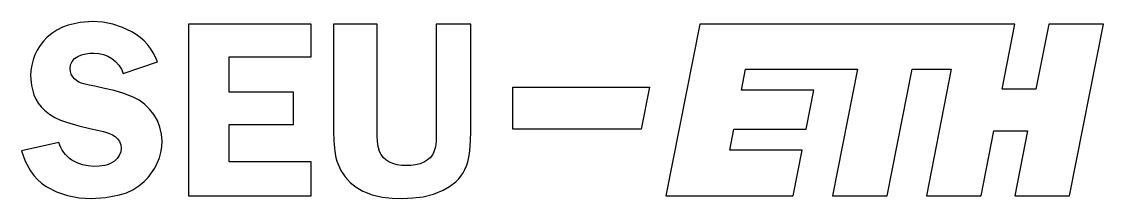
# Model space of a CAD drawing. Header units: millimetres. Extents: x -199 to 216, y -36 to 32.
import ezdxf

# ---------------------------------------------------------------- set-up
doc = ezdxf.new("R2010")
doc.units = ezdxf.units.MM
doc.layers.add('brokenLine', color=18, linetype='Continuous')

msp = doc.modelspace()

# ---------------------------------------------------------------- linework, layer by layer
at = {"layer": 'brokenLine'}
for points in [[(-147.26, 16.94), (-147.99, 18.73), (-148.88, 20.45), (-149.92, 22.08), (-151.11, 23.61), (-152.42, 25.03), (-153.86, 26.33), (-155.41, 27.49), (-157.06, 28.51), (-160.63, 30.22), (-164.39, 31.46), (-168.28, 32.21), (-172.23, 32.46), (-176.95, 32.11), (-181.56, 31.07), (-183.76, 30.27), (-185.85, 29.21), (-187.8, 27.92), (-189.59, 26.42), (-191.03, 24.91), (-192.31, 23.28), (-193.41, 21.52), (-194.33, 19.65), (-195.05, 17.71), (-195.57, 15.7), (-195.89, 13.65), (-195.99, 11.57), (-195.68, 7.88), (-194.75, 4.3), (-194.02, 2.62), (-193.09, 1.05), (-191.95, -0.38), (-190.63, -1.65), (-188.7, -3.12), (-186.64, -4.39), (-184.46, -5.46), (-182.18, -6.3), (-177.46, -7.66), (-172.67, -8.78), (-170.3, -9.3), (-167.93, -9.85), (-166.77, -10.19), (-165.65, -10.62), (-164.57, -11.16), (-163.55, -11.78), (-162.55, -12.65), (-161.81, -13.73), (-161.34, -14.97), (-161.18, -16.28), (-161.37, -17.69), (-161.91, -19.01), (-162.74, -20.19), (-163.79, -21.19), (-164.64, -21.78), (-165.55, -22.26), (-166.51, -22.62), (-167.52, -22.87), (-169.6, -23.15), (-171.7, -23.24), (-173.91, -23.09), (-176.07, -22.63), (-178.15, -21.87), (-180.11, -20.83), (-181, -20.21), (-181.82, -19.51), (-182.58, -18.74), (-183.26, -17.9), (-183.86, -16.99), (-184.37, -16.04), (-184.79, -15.04), (-185.12, -14.01), (-199.43, -17.25), (-198.05, -21.28), (-196.01, -25.02), (-194.76, -26.73), (-193.33, -28.3), (-191.75, -29.71), (-190.03, -30.95), (-186.05, -33.08), (-181.76, -34.5), (-177.29, -35.3), (-172.76, -35.57), (-167.24, -35.23), (-161.79, -34.22), (-159.2, -33.4), (-156.74, -32.25), (-154.44, -30.79), (-152.35, -29.05), (-150.84, -27.47), (-149.49, -25.76), (-148.31, -23.93), (-147.31, -22), (-146.51, -19.98), (-145.93, -17.89), (-145.58, -15.74), (-145.47, -13.58), (-145.67, -10.84), (-146.28, -8.17), (-147.29, -5.62), (-148.68, -3.26), (-150.31, -1.2), (-152.17, 0.64), (-154.27, 2.2), (-156.57, 3.44), (-160.15, 4.83), (-163.83, 5.9), (-167.58, 6.76), (-171.35, 7.55), (-173.43, 7.99), (-175.5, 8.46), (-176.49, 8.76), (-177.43, 9.19), (-178.3, 9.74), (-179.1, 10.41), (-179.82, 11.26), (-180.37, 12.24), (-180.7, 13.31), (-180.81, 14.42), (-180.61, 15.85), (-180.01, 17.16), (-179.07, 18.24), (-177.85, 19.02), (-176.37, 19.61), (-174.82, 20.03), (-173.24, 20.29), (-171.65, 20.37), (-169.82, 20.23), (-168.04, 19.83), (-166.33, 19.16), (-164.74, 18.24), (-163.33, 17.1), (-162.11, 15.74), (-161.13, 14.21), (-160.41, 12.54)], [(-88.22, 18.87), (-88.22, 31.44), (-135.36, 31.44), (-135.36, -34.56), (-88.22, -34.56), (-88.22, -21.5), (-119.65, -21.5), (-119.65, -7.09), (-94.94, -7.09), (-94.94, 5.33), (-119.65, 5.33), (-119.65, 18.87)], [(-26.91, -9.66), (-26.91, 31.44), (-40.16, 31.44), (-40.16, -9.66), (-40.18, -11.69), (-40.25, -13.72), (-40.5, -15.72), (-41.05, -17.66), (-41.65, -18.86), (-42.5, -19.9), (-43.53, -20.78), (-44.68, -21.5), (-46.35, -22.22), (-48.11, -22.66), (-49.93, -22.88), (-51.76, -22.95), (-53.47, -22.87), (-55.17, -22.63), (-56.81, -22.18), (-58.36, -21.48), (-59.51, -20.72), (-60.53, -19.8), (-61.35, -18.72), (-61.94, -17.49), (-62.47, -15.59), (-62.72, -13.63), (-62.81, -11.64), (-62.83, -9.66), (-62.83, 31.44), (-79.61, 31.44), (-79.61, -9.66), (-79.49, -13.56), (-79.14, -17.46), (-78.82, -19.37), (-78.32, -21.23), (-77.65, -23.05), (-76.81, -24.79), (-75.2, -27.25), (-73.21, -29.42), (-70.91, -31.27), (-68.37, -32.77), (-64.78, -34.21), (-61, -35.04), (-57.11, -35.44), (-53.21, -35.57), (-49.18, -35.41), (-45.17, -34.93), (-41.27, -33.99), (-37.57, -32.45), (-35.02, -30.95), (-32.68, -29.14), (-31.63, -28.11), (-30.69, -26.99), (-29.87, -25.77), (-29.18, -24.48), (-28.46, -22.74), (-27.89, -20.95), (-27.49, -19.11), (-27.24, -17.24), (-26.99, -13.45)], [(96.89, -34.56), (100.35, -16.96), (72.55, -16.96), (74.14, -8.89), (101.94, -8.89), (104.9, 6.12), (77.09, 6.12), (78.68, 14.18), (121.68, 14.18), (112.08, -34.56), (133.08, -34.56), (142.68, 14.18), (157.68, 14.18), (148.08, -34.56), (169.08, -34.56), (174, -9.56), (187, -9.56), (182.08, -34.56), (203.08, -34.56), (216.08, 31.44), (195.08, 31.44), (190.16, 6.44), (177.16, 6.44), (182.08, 31.44), (61.08, 31.44), (48.08, -34.56)], [(-10.73, 7.24), (41.76, 7.24), (38.56, -8.99), (-10.73, -8.99)]]:
    msp.add_lwpolyline(points, close=True, dxfattribs=at)

doc.saveas('drawing.dxf')
